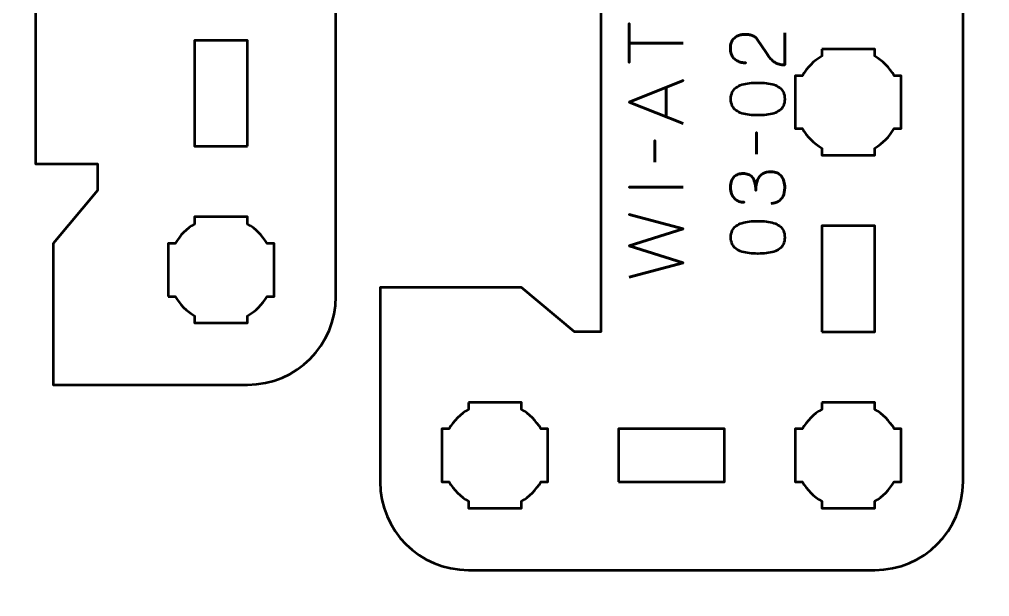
# Model space of a CAD drawing. Header units: centimetres. Extents: x -21 to 0, y -29.7 to 0.
# Drawn here: x -17.32 to -11.82, y -6.02 to -2.76 of the extents above; entities that cross this region are included whole.
import ezdxf

# ---------------------------------------------------------------- set-up
doc = ezdxf.new("R2010")
doc.units = ezdxf.units.CM
doc.header["$MEASUREMENT"] = 0
doc.layers.add('Layer 1', color=7, linetype='Continuous')

msp = doc.modelspace()

# ---------------------------------------------------------------- linework, layer by layer
at = {"layer": 'Layer 1', "color": 22, "lineweight": 53}
msp.add_open_spline([(-21, -29.19991), (-21, -29.19991), (-21, -0.49996), (-21, -0.49996), (-21, -0.49996), (-21, -0.22299), (-20.77691, 0), (-20.49991, 0), (-20.49991, 0), (-20.49991, 0), (-0.5001, 0), (-0.5001, 0), (-0.5001, 0), (-0.22296, 0), (0, -0.22299), (0, -0.49996), (0, -0.49996), (0, -0.49996), (0, -29.19991), (0, -29.19991), (0, -29.19991), (0, -29.47691), (-0.22296, -29.7), (-0.5001, -29.7), (-0.5001, -29.7), (-0.5001, -29.7), (-20.49991, -29.7), (-20.49991, -29.7), (-20.49991, -29.7), (-20.77691, -29.7), (-21, -29.47691), (-21, -29.19991)], degree=3, knots=[0, 0, 0, 0, 0.125, 0.125, 0.125, 0.125, 0.25, 0.25, 0.25, 0.25, 0.375, 0.375, 0.375, 0.375, 0.5, 0.5, 0.5, 0.5, 0.625, 0.625, 0.625, 0.625, 0.75, 0.75, 0.75, 0.75, 0.875, 0.875, 0.875, 0.875, 1, 1, 1, 1], dxfattribs=at)
at = {"layer": 'Layer 1', "color": 114, "lineweight": 53}
for points, knots in [([(-15.27479, -5.37487), (-15.27479, -5.37487), (-15.2748, -4.27493), (-15.2748, -4.27493), (-15.2748, -4.27493), (-15.2748, -4.27493), (-14.4748, -4.27494), (-14.4748, -4.27494), (-14.4748, -4.27494), (-14.4748, -4.27494), (-14.17479, -4.52494), (-14.17479, -4.52494), (-14.17479, -4.52494), (-14.17479, -4.52494), (-14.02479, -4.52494), (-14.02479, -4.52494), (-14.02479, -4.52494), (-14.02479, -4.52494), (-14.02479, -4.27493), (-14.02479, -4.27493), (-14.02479, -4.27493), (-14.02479, -4.27493), (-14.02479, -2.17494), (-14.02479, -2.17494), (-14.02479, -2.17494), (-14.02479, -2.17494), (-14.02479, -1.92494), (-14.02479, -1.92494), (-14.02479, -1.92494), (-14.02479, -1.92494), (-14.17479, -1.92494), (-14.17479, -1.92494), (-14.17479, -1.92494), (-14.17479, -1.92494), (-14.47479, -2.17494), (-14.47479, -2.17494), (-14.47479, -2.17494), (-14.47479, -2.17494), (-15.27479, -2.17494), (-15.27479, -2.17494), (-15.27479, -2.17494), (-15.27479, -2.17494), (-15.27479, -1.07501), (-15.27479, -1.07501), (-15.27479, -1.07501), (-15.27479, -0.79788), (-15.05169, -0.57492), (-14.77469, -0.57492), (-14.77469, -0.57492), (-14.77469, -0.57492), (-12.47477, -0.57492), (-12.47477, -0.57492), (-12.47477, -0.57492), (-12.19776, -0.57492), (-11.97481, -0.79788), (-11.97481, -1.07501), (-11.97481, -1.07501), (-11.97481, -1.07501), (-11.97481, -5.37487), (-11.97481, -5.37487), (-11.97481, -5.37487), (-11.97481, -5.65187), (-12.19776, -5.87496), (-12.47477, -5.87496), (-12.47477, -5.87496), (-12.47477, -5.87496), (-14.77469, -5.87496), (-14.77469, -5.87496), (-14.77469, -5.87496), (-15.05169, -5.87496), (-15.27479, -5.65187), (-15.27479, -5.37487)], [0, 0, 0, 0, 0.0555556, 0.0555556, 0.0555556, 0.0555556, 0.1111111, 0.1111111, 0.1111111, 0.1111111, 0.1666667, 0.1666667, 0.1666667, 0.1666667, 0.2222222, 0.2222222, 0.2222222, 0.2222222, 0.2777778, 0.2777778, 0.2777778, 0.2777778, 0.3333333, 0.3333333, 0.3333333, 0.3333333, 0.3888889, 0.3888889, 0.3888889, 0.3888889, 0.4444444, 0.4444444, 0.4444444, 0.4444444, 0.5, 0.5, 0.5, 0.5, 0.5555556, 0.5555556, 0.5555556, 0.5555556, 0.6111111, 0.6111111, 0.6111111, 0.6111111, 0.6666667, 0.6666667, 0.6666667, 0.6666667, 0.7222222, 0.7222222, 0.7222222, 0.7222222, 0.7777778, 0.7777778, 0.7777778, 0.7777778, 0.8333333, 0.8333333, 0.8333333, 0.8333333, 0.8888889, 0.8888889, 0.8888889, 0.8888889, 0.9444444, 0.9444444, 0.9444444, 0.9444444, 1, 1, 1, 1]), ([(-17.22507, -1.52503), (-17.22507, -1.52503), (-16.02514, -1.52502), (-16.02514, -1.52502), (-16.02514, -1.52502), (-15.74814, -1.52502), (-15.52505, -1.74797), (-15.52505, -2.02498), (-15.52505, -2.02498), (-15.52505, -2.02498), (-15.52505, -4.3249), (-15.52505, -4.3249), (-15.52505, -4.3249), (-15.52505, -4.6019), (-15.74814, -4.825), (-16.02514, -4.825), (-16.02514, -4.825), (-16.02514, -4.825), (-17.12508, -4.82501), (-17.12508, -4.82501), (-17.12508, -4.82501), (-17.12508, -4.82501), (-17.12506, -4.02501), (-17.12506, -4.02501), (-17.12506, -4.02501), (-17.12506, -4.02501), (-16.87506, -3.725), (-16.87506, -3.725), (-16.87506, -3.725), (-16.87506, -3.725), (-16.87506, -3.575), (-16.87506, -3.575), (-16.87506, -3.575), (-16.87506, -3.575), (-17.12508, -3.575), (-17.12508, -3.575), (-17.12508, -3.575), (-17.12508, -3.575), (-17.22507, -3.575), (-17.22507, -3.575), (-17.22507, -3.575), (-17.22507, -3.575), (-17.22507, -1.52503), (-17.22507, -1.52503)], [0, 0, 0, 0, 0.0909091, 0.0909091, 0.0909091, 0.0909091, 0.1818182, 0.1818182, 0.1818182, 0.1818182, 0.2727273, 0.2727273, 0.2727273, 0.2727273, 0.3636364, 0.3636364, 0.3636364, 0.3636364, 0.4545455, 0.4545455, 0.4545455, 0.4545455, 0.5454545, 0.5454545, 0.5454545, 0.5454545, 0.6363636, 0.6363636, 0.6363636, 0.6363636, 0.7272727, 0.7272727, 0.7272727, 0.7272727, 0.8181818, 0.8181818, 0.8181818, 0.8181818, 0.9090909, 0.9090909, 0.9090909, 0.9090909, 1, 1, 1, 1])]:
    msp.add_open_spline(points, degree=3, knots=knots, dxfattribs=at)
at = {"layer": 'Layer 1', "color": 30, "lineweight": 53}
for points, knots in [([(-13.55974, -2.89007), (-13.55974, -2.89007), (-13.86496, -2.89007), (-13.86496, -2.89007), (-13.86496, -2.89007), (-13.86496, -2.89007), (-13.86496, -2.99971), (-13.86496, -2.99971), (-13.86496, -2.99971), (-13.86496, -2.99971), (-13.86496, -2.77958), (-13.86496, -2.77958), (-13.86496, -2.77958), (-13.86496, -2.77958), (-13.86496, -2.89007), (-13.86496, -2.89007), (-13.86496, -2.89007), (-13.86496, -2.89007), (-13.55974, -2.89007), (-13.55974, -2.89007)], [0, 0, 0, 0, 0.2, 0.2, 0.2, 0.2, 0.4, 0.4, 0.4, 0.4, 0.6, 0.6, 0.6, 0.6, 0.8, 0.8, 0.8, 0.8, 1, 1, 1, 1]), ([(-12.98443, -2.83292), (-12.98443, -2.83292), (-12.98443, -3.01453), (-12.98443, -3.01453), (-12.98443, -3.01453), (-12.99671, -3.01418), (-13.00757, -3.01263), (-13.01689, -3.01001), (-13.01689, -3.01001), (-13.0262, -3.00733), (-13.03438, -3.00374), (-13.04144, -2.99929), (-13.04144, -2.99929), (-13.04849, -2.99477), (-13.05477, -2.98962), (-13.06028, -2.98377), (-13.06028, -2.98377), (-13.06585, -2.97791), (-13.07093, -2.97163), (-13.07573, -2.96486), (-13.07573, -2.96486), (-13.08046, -2.95809), (-13.08518, -2.9511), (-13.08984, -2.94383), (-13.08984, -2.94383), (-13.08984, -2.94383), (-13.1381, -2.87144), (-13.1381, -2.87144), (-13.1381, -2.87144), (-13.14332, -2.86404), (-13.14896, -2.85825), (-13.15517, -2.85416), (-13.15517, -2.85416), (-13.16131, -2.85), (-13.1678, -2.8471), (-13.17458, -2.84534), (-13.17458, -2.84534), (-13.18142, -2.84365), (-13.18833, -2.84259), (-13.19546, -2.84224), (-13.19546, -2.84224), (-13.20259, -2.84188), (-13.20971, -2.84174), (-13.21684, -2.84181), (-13.21684, -2.84181), (-13.22269, -2.84181), (-13.22897, -2.84259), (-13.23575, -2.84414), (-13.23575, -2.84414), (-13.24245, -2.84576), (-13.24915, -2.8483), (-13.25578, -2.8519), (-13.25578, -2.8519), (-13.26242, -2.8555), (-13.26848, -2.8603), (-13.27399, -2.86629), (-13.27399, -2.86629), (-13.27942, -2.87229), (-13.28379, -2.8797), (-13.28711, -2.88852), (-13.28711, -2.88852), (-13.29043, -2.89734), (-13.29212, -2.90771), (-13.29219, -2.9197), (-13.29219, -2.9197), (-13.29212, -2.93177), (-13.29043, -2.94242), (-13.28718, -2.9516), (-13.28718, -2.9516), (-13.28394, -2.96077), (-13.27942, -2.9686), (-13.27371, -2.97509), (-13.27371, -2.97509), (-13.26799, -2.98158), (-13.26136, -2.9868), (-13.25395, -2.99089), (-13.25395, -2.99089), (-13.24654, -2.99499), (-13.23864, -2.99795), (-13.23031, -2.99985), (-13.23031, -2.99985), (-13.22199, -3.00176), (-13.21352, -3.00268), (-13.20498, -3.00268), (-13.20498, -3.00268), (-13.21352, -3.00268), (-13.22199, -3.00176), (-13.23031, -2.99985), (-13.23031, -2.99985), (-13.23864, -2.99795), (-13.24654, -2.99499), (-13.25395, -2.99089), (-13.25395, -2.99089), (-13.26136, -2.9868), (-13.26799, -2.98158), (-13.27371, -2.97509), (-13.27371, -2.97509), (-13.27942, -2.9686), (-13.28394, -2.96077), (-13.28718, -2.9516), (-13.28718, -2.9516), (-13.29043, -2.94242), (-13.29212, -2.93177), (-13.29219, -2.9197), (-13.29219, -2.9197), (-13.29212, -2.90771), (-13.29043, -2.89734), (-13.28711, -2.88852), (-13.28711, -2.88852), (-13.28379, -2.8797), (-13.27942, -2.87229), (-13.27399, -2.86629), (-13.27399, -2.86629), (-13.26848, -2.8603), (-13.26242, -2.8555), (-13.25578, -2.8519), (-13.25578, -2.8519), (-13.24915, -2.8483), (-13.24245, -2.84576), (-13.23575, -2.84414), (-13.23575, -2.84414), (-13.22897, -2.84259), (-13.22269, -2.84181), (-13.21684, -2.84181), (-13.21684, -2.84181), (-13.20971, -2.84174), (-13.20259, -2.84188), (-13.19546, -2.84224), (-13.19546, -2.84224), (-13.18833, -2.84259), (-13.18142, -2.84365), (-13.17458, -2.84534), (-13.17458, -2.84534), (-13.1678, -2.8471), (-13.16131, -2.85), (-13.15517, -2.85416), (-13.15517, -2.85416), (-13.14896, -2.85825), (-13.14332, -2.86404), (-13.1381, -2.87144), (-13.1381, -2.87144), (-13.1381, -2.87144), (-13.08984, -2.94383), (-13.08984, -2.94383), (-13.08984, -2.94383), (-13.08518, -2.9511), (-13.08046, -2.95809), (-13.07573, -2.96486), (-13.07573, -2.96486), (-13.07093, -2.97163), (-13.06585, -2.97791), (-13.06028, -2.98377), (-13.06028, -2.98377), (-13.05477, -2.98962), (-13.04849, -2.99477), (-13.04144, -2.99929), (-13.04144, -2.99929), (-13.03438, -3.00374), (-13.0262, -3.00733), (-13.01689, -3.01001), (-13.01689, -3.01001), (-13.00757, -3.01263), (-12.99671, -3.01418), (-12.98443, -3.01453), (-12.98443, -3.01453), (-12.98443, -3.01453), (-12.98443, -2.83292), (-12.98443, -2.83292)], [0, 0, 0, 0, 0.0238095, 0.0238095, 0.0238095, 0.0238095, 0.047619, 0.047619, 0.047619, 0.047619, 0.0714286, 0.0714286, 0.0714286, 0.0714286, 0.0952381, 0.0952381, 0.0952381, 0.0952381, 0.1190476, 0.1190476, 0.1190476, 0.1190476, 0.1428571, 0.1428571, 0.1428571, 0.1428571, 0.1666667, 0.1666667, 0.1666667, 0.1666667, 0.1904762, 0.1904762, 0.1904762, 0.1904762, 0.2142857, 0.2142857, 0.2142857, 0.2142857, 0.2380952, 0.2380952, 0.2380952, 0.2380952, 0.2619048, 0.2619048, 0.2619048, 0.2619048, 0.2857143, 0.2857143, 0.2857143, 0.2857143, 0.3095238, 0.3095238, 0.3095238, 0.3095238, 0.3333333, 0.3333333, 0.3333333, 0.3333333, 0.3571429, 0.3571429, 0.3571429, 0.3571429, 0.3809524, 0.3809524, 0.3809524, 0.3809524, 0.4047619, 0.4047619, 0.4047619, 0.4047619, 0.4285714, 0.4285714, 0.4285714, 0.4285714, 0.452381, 0.452381, 0.452381, 0.452381, 0.4761905, 0.4761905, 0.4761905, 0.4761905, 0.5, 0.5, 0.5, 0.5, 0.5238095, 0.5238095, 0.5238095, 0.5238095, 0.547619, 0.547619, 0.547619, 0.547619, 0.5714286, 0.5714286, 0.5714286, 0.5714286, 0.5952381, 0.5952381, 0.5952381, 0.5952381, 0.6190476, 0.6190476, 0.6190476, 0.6190476, 0.6428571, 0.6428571, 0.6428571, 0.6428571, 0.6666667, 0.6666667, 0.6666667, 0.6666667, 0.6904762, 0.6904762, 0.6904762, 0.6904762, 0.7142857, 0.7142857, 0.7142857, 0.7142857, 0.7380952, 0.7380952, 0.7380952, 0.7380952, 0.7619048, 0.7619048, 0.7619048, 0.7619048, 0.7857143, 0.7857143, 0.7857143, 0.7857143, 0.8095238, 0.8095238, 0.8095238, 0.8095238, 0.8333333, 0.8333333, 0.8333333, 0.8333333, 0.8571429, 0.8571429, 0.8571429, 0.8571429, 0.8809524, 0.8809524, 0.8809524, 0.8809524, 0.9047619, 0.9047619, 0.9047619, 0.9047619, 0.9285714, 0.9285714, 0.9285714, 0.9285714, 0.952381, 0.952381, 0.952381, 0.952381, 0.9761905, 0.9761905, 0.9761905, 0.9761905, 1, 1, 1, 1]), ([(-13.55974, -3.34557), (-13.55974, -3.34557), (-13.86496, -3.2245), (-13.86496, -3.2245), (-13.86496, -3.2245), (-13.86496, -3.2245), (-13.55974, -3.103), (-13.55974, -3.103), (-13.55974, -3.103), (-13.55974, -3.103), (-13.86496, -3.2245), (-13.86496, -3.2245), (-13.86496, -3.2245), (-13.86496, -3.2245), (-13.55974, -3.34557), (-13.55974, -3.34557)], [0, 0, 0, 0, 0.25, 0.25, 0.25, 0.25, 0.5, 0.5, 0.5, 0.5, 0.75, 0.75, 0.75, 0.75, 1, 1, 1, 1]), ([(-12.98443, -3.20714), (-12.9845, -3.19233), (-12.98711, -3.17956), (-12.99219, -3.1689), (-12.99219, -3.1689), (-12.99727, -3.15832), (-13.00454, -3.1495), (-13.01378, -3.14245), (-13.01378, -3.14245), (-13.02309, -3.13546), (-13.0341, -3.12996), (-13.0468, -3.12587), (-13.0468, -3.12587), (-13.0595, -3.12184), (-13.0734, -3.11895), (-13.08864, -3.11733), (-13.08864, -3.11733), (-13.10388, -3.11563), (-13.1199, -3.11479), (-13.13683, -3.11486), (-13.13683, -3.11486), (-13.15369, -3.11479), (-13.16971, -3.11563), (-13.18488, -3.11733), (-13.18488, -3.11733), (-13.20005, -3.11895), (-13.21402, -3.12184), (-13.22672, -3.12587), (-13.22672, -3.12587), (-13.23935, -3.12996), (-13.25035, -3.13546), (-13.25974, -3.14245), (-13.25974, -3.14245), (-13.26905, -3.1495), (-13.27632, -3.15832), (-13.2814, -3.1689), (-13.2814, -3.1689), (-13.28655, -3.17956), (-13.28916, -3.19233), (-13.28923, -3.20714), (-13.28923, -3.20714), (-13.28916, -3.22196), (-13.28655, -3.23473), (-13.2814, -3.24539), (-13.2814, -3.24539), (-13.27632, -3.25597), (-13.26905, -3.26479), (-13.25974, -3.27184), (-13.25974, -3.27184), (-13.25035, -3.27883), (-13.23935, -3.28433), (-13.22672, -3.28842), (-13.22672, -3.28842), (-13.21402, -3.29245), (-13.20005, -3.29534), (-13.18488, -3.29696), (-13.18488, -3.29696), (-13.16971, -3.29865), (-13.15369, -3.2995), (-13.13683, -3.29943), (-13.13683, -3.29943), (-13.1199, -3.2995), (-13.10388, -3.29865), (-13.08864, -3.29696), (-13.08864, -3.29696), (-13.0734, -3.29534), (-13.0595, -3.29245), (-13.0468, -3.28842), (-13.0468, -3.28842), (-13.0341, -3.28433), (-13.02309, -3.27883), (-13.01378, -3.27184), (-13.01378, -3.27184), (-13.00454, -3.26479), (-12.99727, -3.25597), (-12.99219, -3.24539), (-12.99219, -3.24539), (-12.98711, -3.23473), (-12.9845, -3.22196), (-12.98443, -3.20714)], [0, 0, 0, 0, 0.05, 0.05, 0.05, 0.05, 0.1, 0.1, 0.1, 0.1, 0.15, 0.15, 0.15, 0.15, 0.2, 0.2, 0.2, 0.2, 0.25, 0.25, 0.25, 0.25, 0.3, 0.3, 0.3, 0.3, 0.35, 0.35, 0.35, 0.35, 0.4, 0.4, 0.4, 0.4, 0.45, 0.45, 0.45, 0.45, 0.5, 0.5, 0.5, 0.5, 0.55, 0.55, 0.55, 0.55, 0.6, 0.6, 0.6, 0.6, 0.65, 0.65, 0.65, 0.65, 0.7, 0.7, 0.7, 0.7, 0.75, 0.75, 0.75, 0.75, 0.8, 0.8, 0.8, 0.8, 0.85, 0.85, 0.85, 0.85, 0.9, 0.9, 0.9, 0.9, 0.95, 0.95, 0.95, 0.95, 1, 1, 1, 1]), ([(-12.98443, -3.20714), (-12.9845, -3.19233), (-12.98711, -3.17956), (-12.99219, -3.1689), (-12.99219, -3.1689), (-12.99727, -3.15832), (-13.00454, -3.1495), (-13.01378, -3.14245), (-13.01378, -3.14245), (-13.02309, -3.13546), (-13.0341, -3.12996), (-13.0468, -3.12587), (-13.0468, -3.12587), (-13.0595, -3.12184), (-13.0734, -3.11895), (-13.08864, -3.11733), (-13.08864, -3.11733), (-13.10388, -3.11563), (-13.1199, -3.11479), (-13.13683, -3.11486), (-13.13683, -3.11486), (-13.15369, -3.11479), (-13.16971, -3.11563), (-13.18488, -3.11733), (-13.18488, -3.11733), (-13.20005, -3.11895), (-13.21402, -3.12184), (-13.22672, -3.12587), (-13.22672, -3.12587), (-13.23935, -3.12996), (-13.25035, -3.13546), (-13.25974, -3.14245), (-13.25974, -3.14245), (-13.26905, -3.1495), (-13.27632, -3.15832), (-13.2814, -3.1689), (-13.2814, -3.1689), (-13.28655, -3.17956), (-13.28916, -3.19233), (-13.28923, -3.20714), (-13.28923, -3.20714), (-13.28916, -3.22196), (-13.28655, -3.23473), (-13.2814, -3.24539), (-13.2814, -3.24539), (-13.27632, -3.25597), (-13.26905, -3.26479), (-13.25974, -3.27184), (-13.25974, -3.27184), (-13.25035, -3.27883), (-13.23935, -3.28433), (-13.22672, -3.28842), (-13.22672, -3.28842), (-13.21402, -3.29245), (-13.20005, -3.29534), (-13.18488, -3.29696), (-13.18488, -3.29696), (-13.16971, -3.29865), (-13.15369, -3.2995), (-13.13683, -3.29943), (-13.13683, -3.29943), (-13.1199, -3.2995), (-13.10388, -3.29865), (-13.08864, -3.29696), (-13.08864, -3.29696), (-13.0734, -3.29534), (-13.0595, -3.29245), (-13.0468, -3.28842), (-13.0468, -3.28842), (-13.0341, -3.28433), (-13.02309, -3.27883), (-13.01378, -3.27184), (-13.01378, -3.27184), (-13.00454, -3.26479), (-12.99727, -3.25597), (-12.99219, -3.24539), (-12.99219, -3.24539), (-12.98711, -3.23473), (-12.9845, -3.22196), (-12.98443, -3.20714)], [0, 0, 0, 0, 0.05, 0.05, 0.05, 0.05, 0.1, 0.1, 0.1, 0.1, 0.15, 0.15, 0.15, 0.15, 0.2, 0.2, 0.2, 0.2, 0.25, 0.25, 0.25, 0.25, 0.3, 0.3, 0.3, 0.3, 0.35, 0.35, 0.35, 0.35, 0.4, 0.4, 0.4, 0.4, 0.45, 0.45, 0.45, 0.45, 0.5, 0.5, 0.5, 0.5, 0.55, 0.55, 0.55, 0.55, 0.6, 0.6, 0.6, 0.6, 0.65, 0.65, 0.65, 0.65, 0.7, 0.7, 0.7, 0.7, 0.75, 0.75, 0.75, 0.75, 0.8, 0.8, 0.8, 0.8, 0.85, 0.85, 0.85, 0.85, 0.9, 0.9, 0.9, 0.9, 0.95, 0.95, 0.95, 0.95, 1, 1, 1, 1]), ([(-13.65584, -3.30747), (-13.65584, -3.30747), (-13.65584, -3.14153), (-13.65584, -3.14153), (-13.65584, -3.14153), (-13.65584, -3.14153), (-13.65584, -3.30747), (-13.65584, -3.30747)], [0, 0, 0, 0, 0.5, 0.5, 0.5, 0.5, 1, 1, 1, 1]), ([(-13.14403, -3.51956), (-13.14403, -3.51956), (-13.14403, -3.39637), (-13.14403, -3.39637), (-13.14403, -3.39637), (-13.14403, -3.39637), (-13.14403, -3.51956), (-13.14403, -3.51956)], [0, 0, 0, 0, 0.5, 0.5, 0.5, 0.5, 1, 1, 1, 1]), ([(-13.71934, -3.5657), (-13.71934, -3.5657), (-13.71934, -3.44251), (-13.71934, -3.44251), (-13.71934, -3.44251), (-13.71934, -3.44251), (-13.71934, -3.5657), (-13.71934, -3.5657)], [0, 0, 0, 0, 0.5, 0.5, 0.5, 0.5, 1, 1, 1, 1]), ([(-13.06105, -3.79811), (-13.04581, -3.79804), (-13.03255, -3.79451), (-13.02105, -3.78753), (-13.02105, -3.78753), (-13.00962, -3.78054), (-13.00066, -3.77059), (-12.99424, -3.75761), (-12.99424, -3.75761), (-12.98782, -3.74463), (-12.98457, -3.72904), (-12.98443, -3.7109), (-12.98443, -3.7109), (-12.98443, -3.69729), (-12.98584, -3.68494), (-12.9888, -3.67372), (-12.9888, -3.67372), (-12.99177, -3.66257), (-12.99635, -3.65298), (-13.00263, -3.64486), (-13.00263, -3.64486), (-13.00891, -3.63675), (-13.01703, -3.63054), (-13.0269, -3.6261), (-13.0269, -3.6261), (-13.03685, -3.62172), (-13.04878, -3.61954), (-13.06275, -3.61947), (-13.06275, -3.61947), (-13.08137, -3.61939), (-13.09711, -3.6232), (-13.10988, -3.63075), (-13.10988, -3.63075), (-13.12265, -3.6383), (-13.13224, -3.65002), (-13.1388, -3.66575), (-13.1388, -3.66575), (-13.14537, -3.68148), (-13.14868, -3.70166), (-13.14868, -3.72614), (-13.14868, -3.72614), (-13.14861, -3.70787), (-13.1503, -3.69256), (-13.15376, -3.68007), (-13.15376, -3.68007), (-13.15722, -3.66765), (-13.16209, -3.65771), (-13.16844, -3.65023), (-13.16844, -3.65023), (-13.17472, -3.64275), (-13.1822, -3.63732), (-13.1908, -3.63407), (-13.1908, -3.63407), (-13.19934, -3.63075), (-13.20872, -3.62913), (-13.21895, -3.6292), (-13.21895, -3.6292), (-13.22919, -3.62913), (-13.23864, -3.63054), (-13.24739, -3.63336), (-13.24739, -3.63336), (-13.25614, -3.63612), (-13.26383, -3.64063), (-13.27039, -3.64677), (-13.27039, -3.64677), (-13.27695, -3.65291), (-13.2821, -3.66102), (-13.28577, -3.67097), (-13.28577, -3.67097), (-13.28944, -3.68099), (-13.29127, -3.6932), (-13.29134, -3.70752), (-13.29134, -3.70752), (-13.29127, -3.72177), (-13.28916, -3.73426), (-13.28506, -3.74484), (-13.28506, -3.74484), (-13.28097, -3.7555), (-13.2754, -3.76424), (-13.26827, -3.7713), (-13.26827, -3.7713), (-13.26115, -3.77828), (-13.25303, -3.78351), (-13.24386, -3.78696), (-13.24386, -3.78696), (-13.23469, -3.79049), (-13.22495, -3.79218), (-13.21472, -3.79218), (-13.21472, -3.79218), (-13.22495, -3.79218), (-13.23469, -3.79049), (-13.24386, -3.78696), (-13.24386, -3.78696), (-13.25303, -3.78351), (-13.26115, -3.77828), (-13.26827, -3.7713), (-13.26827, -3.7713), (-13.2754, -3.76424), (-13.28097, -3.7555), (-13.28506, -3.74484), (-13.28506, -3.74484), (-13.28916, -3.73426), (-13.29127, -3.72177), (-13.29134, -3.70752), (-13.29134, -3.70752), (-13.29127, -3.6932), (-13.28944, -3.68099), (-13.28577, -3.67097), (-13.28577, -3.67097), (-13.2821, -3.66102), (-13.27695, -3.65291), (-13.27039, -3.64677), (-13.27039, -3.64677), (-13.26383, -3.64063), (-13.25614, -3.63612), (-13.24739, -3.63336), (-13.24739, -3.63336), (-13.23864, -3.63054), (-13.22919, -3.62913), (-13.21895, -3.6292), (-13.21895, -3.6292), (-13.20872, -3.62913), (-13.19934, -3.63075), (-13.1908, -3.63407), (-13.1908, -3.63407), (-13.1822, -3.63732), (-13.17472, -3.64275), (-13.16844, -3.65023), (-13.16844, -3.65023), (-13.16209, -3.65771), (-13.15722, -3.66765), (-13.15376, -3.68007), (-13.15376, -3.68007), (-13.1503, -3.69256), (-13.14861, -3.70787), (-13.14868, -3.72614), (-13.14868, -3.72614), (-13.14868, -3.70166), (-13.14537, -3.68148), (-13.1388, -3.66575), (-13.1388, -3.66575), (-13.13224, -3.65002), (-13.12265, -3.6383), (-13.10988, -3.63075), (-13.10988, -3.63075), (-13.09711, -3.6232), (-13.08137, -3.61939), (-13.06275, -3.61947), (-13.06275, -3.61947), (-13.04878, -3.61954), (-13.03685, -3.62172), (-13.0269, -3.6261), (-13.0269, -3.6261), (-13.01703, -3.63054), (-13.00891, -3.63675), (-13.00263, -3.64486), (-13.00263, -3.64486), (-12.99635, -3.65298), (-12.99177, -3.66257), (-12.9888, -3.67372), (-12.9888, -3.67372), (-12.98584, -3.68494), (-12.98443, -3.69729), (-12.98443, -3.7109), (-12.98443, -3.7109), (-12.98457, -3.72904), (-12.98782, -3.74463), (-12.99424, -3.75761), (-12.99424, -3.75761), (-13.00066, -3.77059), (-13.00962, -3.78054), (-13.02105, -3.78753), (-13.02105, -3.78753), (-13.03255, -3.79451), (-13.04581, -3.79804), (-13.06105, -3.79811)], [0, 0, 0, 0, 0.0227273, 0.0227273, 0.0227273, 0.0227273, 0.0454545, 0.0454545, 0.0454545, 0.0454545, 0.0681818, 0.0681818, 0.0681818, 0.0681818, 0.0909091, 0.0909091, 0.0909091, 0.0909091, 0.1136364, 0.1136364, 0.1136364, 0.1136364, 0.1363636, 0.1363636, 0.1363636, 0.1363636, 0.1590909, 0.1590909, 0.1590909, 0.1590909, 0.1818182, 0.1818182, 0.1818182, 0.1818182, 0.2045455, 0.2045455, 0.2045455, 0.2045455, 0.2272727, 0.2272727, 0.2272727, 0.2272727, 0.25, 0.25, 0.25, 0.25, 0.2727273, 0.2727273, 0.2727273, 0.2727273, 0.2954545, 0.2954545, 0.2954545, 0.2954545, 0.3181818, 0.3181818, 0.3181818, 0.3181818, 0.3409091, 0.3409091, 0.3409091, 0.3409091, 0.3636364, 0.3636364, 0.3636364, 0.3636364, 0.3863636, 0.3863636, 0.3863636, 0.3863636, 0.4090909, 0.4090909, 0.4090909, 0.4090909, 0.4318182, 0.4318182, 0.4318182, 0.4318182, 0.4545455, 0.4545455, 0.4545455, 0.4545455, 0.4772727, 0.4772727, 0.4772727, 0.4772727, 0.5, 0.5, 0.5, 0.5, 0.5227273, 0.5227273, 0.5227273, 0.5227273, 0.5454545, 0.5454545, 0.5454545, 0.5454545, 0.5681818, 0.5681818, 0.5681818, 0.5681818, 0.5909091, 0.5909091, 0.5909091, 0.5909091, 0.6136364, 0.6136364, 0.6136364, 0.6136364, 0.6363636, 0.6363636, 0.6363636, 0.6363636, 0.6590909, 0.6590909, 0.6590909, 0.6590909, 0.6818182, 0.6818182, 0.6818182, 0.6818182, 0.7045455, 0.7045455, 0.7045455, 0.7045455, 0.7272727, 0.7272727, 0.7272727, 0.7272727, 0.75, 0.75, 0.75, 0.75, 0.7727273, 0.7727273, 0.7727273, 0.7727273, 0.7954545, 0.7954545, 0.7954545, 0.7954545, 0.8181818, 0.8181818, 0.8181818, 0.8181818, 0.8409091, 0.8409091, 0.8409091, 0.8409091, 0.8636364, 0.8636364, 0.8636364, 0.8636364, 0.8863636, 0.8863636, 0.8863636, 0.8863636, 0.9090909, 0.9090909, 0.9090909, 0.9090909, 0.9318182, 0.9318182, 0.9318182, 0.9318182, 0.9545455, 0.9545455, 0.9545455, 0.9545455, 0.9772727, 0.9772727, 0.9772727, 0.9772727, 1, 1, 1, 1]), ([(-13.55974, -3.70667), (-13.55974, -3.70667), (-13.86496, -3.70667), (-13.86496, -3.70667), (-13.86496, -3.70667), (-13.86496, -3.70667), (-13.55974, -3.70667), (-13.55974, -3.70667)], [0, 0, 0, 0, 0.5, 0.5, 0.5, 0.5, 1, 1, 1, 1]), ([(-13.86496, -4.21594), (-13.86496, -4.21594), (-13.55974, -4.13551), (-13.55974, -4.13551), (-13.55974, -4.13551), (-13.55974, -4.13551), (-13.86496, -4.03857), (-13.86496, -4.03857), (-13.86496, -4.03857), (-13.86496, -4.03857), (-13.55974, -3.94162), (-13.55974, -3.94162), (-13.55974, -3.94162), (-13.55974, -3.94162), (-13.86496, -3.86119), (-13.86496, -3.86119), (-13.86496, -3.86119), (-13.86496, -3.86119), (-13.55974, -3.94162), (-13.55974, -3.94162), (-13.55974, -3.94162), (-13.55974, -3.94162), (-13.86496, -4.03857), (-13.86496, -4.03857), (-13.86496, -4.03857), (-13.86496, -4.03857), (-13.55974, -4.13551), (-13.55974, -4.13551), (-13.55974, -4.13551), (-13.55974, -4.13551), (-13.86496, -4.21594), (-13.86496, -4.21594)], [0, 0, 0, 0, 0.125, 0.125, 0.125, 0.125, 0.25, 0.25, 0.25, 0.25, 0.375, 0.375, 0.375, 0.375, 0.5, 0.5, 0.5, 0.5, 0.625, 0.625, 0.625, 0.625, 0.75, 0.75, 0.75, 0.75, 0.875, 0.875, 0.875, 0.875, 1, 1, 1, 1]), ([(-12.98443, -3.99072), (-12.9845, -3.97591), (-12.98711, -3.96314), (-12.99219, -3.95248), (-12.99219, -3.95248), (-12.99727, -3.9419), (-13.00454, -3.93308), (-13.01378, -3.92603), (-13.01378, -3.92603), (-13.02309, -3.91904), (-13.0341, -3.91354), (-13.0468, -3.90945), (-13.0468, -3.90945), (-13.0595, -3.90542), (-13.0734, -3.90253), (-13.08864, -3.90091), (-13.08864, -3.90091), (-13.10388, -3.89921), (-13.1199, -3.89837), (-13.13683, -3.89844), (-13.13683, -3.89844), (-13.15369, -3.89837), (-13.16971, -3.89921), (-13.18488, -3.90091), (-13.18488, -3.90091), (-13.20005, -3.90253), (-13.21402, -3.90542), (-13.22672, -3.90945), (-13.22672, -3.90945), (-13.23935, -3.91354), (-13.25035, -3.91904), (-13.25974, -3.92603), (-13.25974, -3.92603), (-13.26905, -3.93308), (-13.27632, -3.9419), (-13.2814, -3.95248), (-13.2814, -3.95248), (-13.28655, -3.96314), (-13.28916, -3.97591), (-13.28923, -3.99072), (-13.28923, -3.99072), (-13.28916, -4.00554), (-13.28655, -4.01831), (-13.2814, -4.02897), (-13.2814, -4.02897), (-13.27632, -4.03955), (-13.26905, -4.04837), (-13.25974, -4.05542), (-13.25974, -4.05542), (-13.25035, -4.06241), (-13.23935, -4.06791), (-13.22672, -4.072), (-13.22672, -4.072), (-13.21402, -4.07603), (-13.20005, -4.07892), (-13.18488, -4.08054), (-13.18488, -4.08054), (-13.16971, -4.08223), (-13.15369, -4.08308), (-13.13683, -4.08301), (-13.13683, -4.08301), (-13.1199, -4.08308), (-13.10388, -4.08223), (-13.08864, -4.08054), (-13.08864, -4.08054), (-13.0734, -4.07892), (-13.0595, -4.07603), (-13.0468, -4.072), (-13.0468, -4.072), (-13.0341, -4.06791), (-13.02309, -4.06241), (-13.01378, -4.05542), (-13.01378, -4.05542), (-13.00454, -4.04837), (-12.99727, -4.03955), (-12.99219, -4.02897), (-12.99219, -4.02897), (-12.98711, -4.01831), (-12.9845, -4.00554), (-12.98443, -3.99072)], [0, 0, 0, 0, 0.05, 0.05, 0.05, 0.05, 0.1, 0.1, 0.1, 0.1, 0.15, 0.15, 0.15, 0.15, 0.2, 0.2, 0.2, 0.2, 0.25, 0.25, 0.25, 0.25, 0.3, 0.3, 0.3, 0.3, 0.35, 0.35, 0.35, 0.35, 0.4, 0.4, 0.4, 0.4, 0.45, 0.45, 0.45, 0.45, 0.5, 0.5, 0.5, 0.5, 0.55, 0.55, 0.55, 0.55, 0.6, 0.6, 0.6, 0.6, 0.65, 0.65, 0.65, 0.65, 0.7, 0.7, 0.7, 0.7, 0.75, 0.75, 0.75, 0.75, 0.8, 0.8, 0.8, 0.8, 0.85, 0.85, 0.85, 0.85, 0.9, 0.9, 0.9, 0.9, 0.95, 0.95, 0.95, 0.95, 1, 1, 1, 1]), ([(-12.98443, -3.99072), (-12.9845, -3.97591), (-12.98711, -3.96314), (-12.99219, -3.95248), (-12.99219, -3.95248), (-12.99727, -3.9419), (-13.00454, -3.93308), (-13.01378, -3.92603), (-13.01378, -3.92603), (-13.02309, -3.91904), (-13.0341, -3.91354), (-13.0468, -3.90945), (-13.0468, -3.90945), (-13.0595, -3.90542), (-13.0734, -3.90253), (-13.08864, -3.90091), (-13.08864, -3.90091), (-13.10388, -3.89921), (-13.1199, -3.89837), (-13.13683, -3.89844), (-13.13683, -3.89844), (-13.15369, -3.89837), (-13.16971, -3.89921), (-13.18488, -3.90091), (-13.18488, -3.90091), (-13.20005, -3.90253), (-13.21402, -3.90542), (-13.22672, -3.90945), (-13.22672, -3.90945), (-13.23935, -3.91354), (-13.25035, -3.91904), (-13.25974, -3.92603), (-13.25974, -3.92603), (-13.26905, -3.93308), (-13.27632, -3.9419), (-13.2814, -3.95248), (-13.2814, -3.95248), (-13.28655, -3.96314), (-13.28916, -3.97591), (-13.28923, -3.99072), (-13.28923, -3.99072), (-13.28916, -4.00554), (-13.28655, -4.01831), (-13.2814, -4.02897), (-13.2814, -4.02897), (-13.27632, -4.03955), (-13.26905, -4.04837), (-13.25974, -4.05542), (-13.25974, -4.05542), (-13.25035, -4.06241), (-13.23935, -4.06791), (-13.22672, -4.072), (-13.22672, -4.072), (-13.21402, -4.07603), (-13.20005, -4.07892), (-13.18488, -4.08054), (-13.18488, -4.08054), (-13.16971, -4.08223), (-13.15369, -4.08308), (-13.13683, -4.08301), (-13.13683, -4.08301), (-13.1199, -4.08308), (-13.10388, -4.08223), (-13.08864, -4.08054), (-13.08864, -4.08054), (-13.0734, -4.07892), (-13.0595, -4.07603), (-13.0468, -4.072), (-13.0468, -4.072), (-13.0341, -4.06791), (-13.02309, -4.06241), (-13.01378, -4.05542), (-13.01378, -4.05542), (-13.00454, -4.04837), (-12.99727, -4.03955), (-12.99219, -4.02897), (-12.99219, -4.02897), (-12.98711, -4.01831), (-12.9845, -4.00554), (-12.98443, -3.99072)], [0, 0, 0, 0, 0.05, 0.05, 0.05, 0.05, 0.1, 0.1, 0.1, 0.1, 0.15, 0.15, 0.15, 0.15, 0.2, 0.2, 0.2, 0.2, 0.25, 0.25, 0.25, 0.25, 0.3, 0.3, 0.3, 0.3, 0.35, 0.35, 0.35, 0.35, 0.4, 0.4, 0.4, 0.4, 0.45, 0.45, 0.45, 0.45, 0.5, 0.5, 0.5, 0.5, 0.55, 0.55, 0.55, 0.55, 0.6, 0.6, 0.6, 0.6, 0.65, 0.65, 0.65, 0.65, 0.7, 0.7, 0.7, 0.7, 0.75, 0.75, 0.75, 0.75, 0.8, 0.8, 0.8, 0.8, 0.85, 0.85, 0.85, 0.85, 0.9, 0.9, 0.9, 0.9, 0.95, 0.95, 0.95, 0.95, 1, 1, 1, 1])]:
    msp.add_open_spline(points, degree=3, knots=knots, dxfattribs=at)
at = {"layer": 'Layer 1', "lineweight": 53}
for points, knots in [([(-16.02514, -3.47495), (-16.02514, -3.47495), (-16.32515, -3.47495), (-16.32515, -3.47495), (-16.32515, -3.47495), (-16.32515, -3.47495), (-16.32515, -2.87496), (-16.32515, -2.87496), (-16.32515, -2.87496), (-16.32515, -2.87496), (-16.02514, -2.87496), (-16.02514, -2.87496), (-16.02514, -2.87496), (-16.02514, -2.87496), (-16.02514, -3.47495), (-16.02514, -3.47495)], [0, 0, 0, 0, 0.25, 0.25, 0.25, 0.25, 0.5, 0.5, 0.5, 0.5, 0.75, 0.75, 0.75, 0.75, 1, 1, 1, 1]), ([(-12.77489, -2.92502), (-12.77489, -2.92502), (-12.63032, -2.92502), (-12.63032, -2.92502), (-12.63032, -2.92502), (-12.63032, -2.92502), (-12.6249, -2.92495), (-12.6249, -2.92495), (-12.6249, -2.92495), (-12.6249, -2.92495), (-12.61947, -2.92502), (-12.61947, -2.92502), (-12.61947, -2.92502), (-12.61947, -2.92502), (-12.47489, -2.92502), (-12.47489, -2.92502), (-12.47489, -2.92502), (-12.47489, -2.92502), (-12.47489, -2.96508), (-12.47489, -2.96508), (-12.47489, -2.96508), (-12.42932, -2.99143), (-12.39134, -3.02944), (-12.365, -3.07501), (-12.365, -3.07501), (-12.365, -3.07501), (-12.32489, -3.07501), (-12.32489, -3.07501), (-12.32489, -3.07501), (-12.32489, -3.07501), (-12.32489, -3.37501), (-12.32489, -3.37501), (-12.32489, -3.37501), (-12.32489, -3.37501), (-12.36509, -3.37501), (-12.36509, -3.37501), (-12.36509, -3.37501), (-12.39143, -3.42051), (-12.42937, -3.45847), (-12.47489, -3.4848), (-12.47489, -3.4848), (-12.47489, -3.4848), (-12.47489, -3.52501), (-12.47489, -3.52501), (-12.47489, -3.52501), (-12.47489, -3.52501), (-12.77489, -3.52501), (-12.77489, -3.52501), (-12.77489, -3.52501), (-12.77489, -3.52501), (-12.77489, -3.48478), (-12.77489, -3.48478), (-12.77489, -3.48478), (-12.8204, -3.45845), (-12.85834, -3.4205), (-12.88469, -3.37501), (-12.88469, -3.37501), (-12.88469, -3.37501), (-12.92488, -3.37501), (-12.92488, -3.37501), (-12.92488, -3.37501), (-12.92488, -3.37501), (-12.92488, -3.22754), (-12.92488, -3.22754), (-12.92488, -3.22754), (-12.92488, -3.22754), (-12.9249, -3.22494), (-12.9249, -3.22494), (-12.9249, -3.22494), (-12.9249, -3.22494), (-12.92488, -3.22234), (-12.92488, -3.22234), (-12.92488, -3.22234), (-12.92488, -3.22234), (-12.92488, -3.07501), (-12.92488, -3.07501), (-12.92488, -3.07501), (-12.92488, -3.07501), (-12.88478, -3.07501), (-12.88478, -3.07501), (-12.88478, -3.07501), (-12.85844, -3.02945), (-12.82045, -2.99145), (-12.77489, -2.9651), (-12.77489, -2.9651), (-12.77489, -2.9651), (-12.77489, -2.92502), (-12.77489, -2.92502)], [0, 0, 0, 0, 0.0454545, 0.0454545, 0.0454545, 0.0454545, 0.0909091, 0.0909091, 0.0909091, 0.0909091, 0.1363636, 0.1363636, 0.1363636, 0.1363636, 0.1818182, 0.1818182, 0.1818182, 0.1818182, 0.2272727, 0.2272727, 0.2272727, 0.2272727, 0.2727273, 0.2727273, 0.2727273, 0.2727273, 0.3181818, 0.3181818, 0.3181818, 0.3181818, 0.3636364, 0.3636364, 0.3636364, 0.3636364, 0.4090909, 0.4090909, 0.4090909, 0.4090909, 0.4545455, 0.4545455, 0.4545455, 0.4545455, 0.5, 0.5, 0.5, 0.5, 0.5454545, 0.5454545, 0.5454545, 0.5454545, 0.5909091, 0.5909091, 0.5909091, 0.5909091, 0.6363636, 0.6363636, 0.6363636, 0.6363636, 0.6818182, 0.6818182, 0.6818182, 0.6818182, 0.7272727, 0.7272727, 0.7272727, 0.7272727, 0.7727273, 0.7727273, 0.7727273, 0.7727273, 0.8181818, 0.8181818, 0.8181818, 0.8181818, 0.8636364, 0.8636364, 0.8636364, 0.8636364, 0.9090909, 0.9090909, 0.9090909, 0.9090909, 0.9545455, 0.9545455, 0.9545455, 0.9545455, 1, 1, 1, 1]), ([(-16.47499, -4.32503), (-16.47499, -4.32503), (-16.47499, -4.18046), (-16.47499, -4.18046), (-16.47499, -4.18046), (-16.47499, -4.18046), (-16.47506, -4.17504), (-16.47506, -4.17504), (-16.47506, -4.17504), (-16.47506, -4.17504), (-16.47499, -4.16961), (-16.47499, -4.16961), (-16.47499, -4.16961), (-16.47499, -4.16961), (-16.47499, -4.02503), (-16.47499, -4.02503), (-16.47499, -4.02503), (-16.47499, -4.02503), (-16.43493, -4.02503), (-16.43493, -4.02503), (-16.43493, -4.02503), (-16.40858, -3.97946), (-16.37057, -3.94148), (-16.325, -3.91514), (-16.325, -3.91514), (-16.325, -3.91514), (-16.325, -3.87503), (-16.325, -3.87503), (-16.325, -3.87503), (-16.325, -3.87503), (-16.025, -3.87503), (-16.025, -3.87503), (-16.025, -3.87503), (-16.025, -3.87503), (-16.025, -3.91523), (-16.025, -3.91523), (-16.025, -3.91523), (-15.9795, -3.94157), (-15.94154, -3.97951), (-15.91521, -4.02503), (-15.91521, -4.02503), (-15.91521, -4.02503), (-15.875, -4.02503), (-15.875, -4.02503), (-15.875, -4.02503), (-15.875, -4.02503), (-15.875, -4.32503), (-15.875, -4.32503), (-15.875, -4.32503), (-15.875, -4.32503), (-15.91523, -4.32503), (-15.91523, -4.32503), (-15.91523, -4.32503), (-15.94156, -4.37054), (-15.97951, -4.40848), (-16.025, -4.43483), (-16.025, -4.43483), (-16.025, -4.43483), (-16.025, -4.47502), (-16.025, -4.47502), (-16.025, -4.47502), (-16.025, -4.47502), (-16.17247, -4.47502), (-16.17247, -4.47502), (-16.17247, -4.47502), (-16.17247, -4.47502), (-16.17507, -4.47504), (-16.17507, -4.47504), (-16.17507, -4.47504), (-16.17507, -4.47504), (-16.17767, -4.47502), (-16.17767, -4.47502), (-16.17767, -4.47502), (-16.17767, -4.47502), (-16.325, -4.47502), (-16.325, -4.47502), (-16.325, -4.47502), (-16.325, -4.47502), (-16.325, -4.43492), (-16.325, -4.43492), (-16.325, -4.43492), (-16.37056, -4.40858), (-16.40856, -4.37059), (-16.43491, -4.32503), (-16.43491, -4.32503), (-16.43491, -4.32503), (-16.47499, -4.32503), (-16.47499, -4.32503)], [0, 0, 0, 0, 0.0454545, 0.0454545, 0.0454545, 0.0454545, 0.0909091, 0.0909091, 0.0909091, 0.0909091, 0.1363636, 0.1363636, 0.1363636, 0.1363636, 0.1818182, 0.1818182, 0.1818182, 0.1818182, 0.2272727, 0.2272727, 0.2272727, 0.2272727, 0.2727273, 0.2727273, 0.2727273, 0.2727273, 0.3181818, 0.3181818, 0.3181818, 0.3181818, 0.3636364, 0.3636364, 0.3636364, 0.3636364, 0.4090909, 0.4090909, 0.4090909, 0.4090909, 0.4545455, 0.4545455, 0.4545455, 0.4545455, 0.5, 0.5, 0.5, 0.5, 0.5454545, 0.5454545, 0.5454545, 0.5454545, 0.5909091, 0.5909091, 0.5909091, 0.5909091, 0.6363636, 0.6363636, 0.6363636, 0.6363636, 0.6818182, 0.6818182, 0.6818182, 0.6818182, 0.7272727, 0.7272727, 0.7272727, 0.7272727, 0.7727273, 0.7727273, 0.7727273, 0.7727273, 0.8181818, 0.8181818, 0.8181818, 0.8181818, 0.8636364, 0.8636364, 0.8636364, 0.8636364, 0.9090909, 0.9090909, 0.9090909, 0.9090909, 0.9545455, 0.9545455, 0.9545455, 0.9545455, 1, 1, 1, 1]), ([(-12.77477, -4.52492), (-12.77477, -4.52492), (-12.77477, -3.92492), (-12.77477, -3.92492), (-12.77477, -3.92492), (-12.77477, -3.92492), (-12.47477, -3.92492), (-12.47477, -3.92492), (-12.47477, -3.92492), (-12.47477, -3.92492), (-12.47477, -4.52492), (-12.47477, -4.52492), (-12.47477, -4.52492), (-12.47477, -4.52492), (-12.77477, -4.52492), (-12.77477, -4.52492)], [0, 0, 0, 0, 0.25, 0.25, 0.25, 0.25, 0.5, 0.5, 0.5, 0.5, 0.75, 0.75, 0.75, 0.75, 1, 1, 1, 1]), ([(-14.77489, -4.92502), (-14.77489, -4.92502), (-14.63032, -4.92502), (-14.63032, -4.92502), (-14.63032, -4.92502), (-14.63032, -4.92502), (-14.6249, -4.92495), (-14.6249, -4.92495), (-14.6249, -4.92495), (-14.6249, -4.92495), (-14.61947, -4.92502), (-14.61947, -4.92502), (-14.61947, -4.92502), (-14.61947, -4.92502), (-14.47489, -4.92502), (-14.47489, -4.92502), (-14.47489, -4.92502), (-14.47489, -4.92502), (-14.47489, -4.96508), (-14.47489, -4.96508), (-14.47489, -4.96508), (-14.42932, -4.99143), (-14.39134, -5.02944), (-14.365, -5.07501), (-14.365, -5.07501), (-14.365, -5.07501), (-14.32489, -5.07501), (-14.32489, -5.07501), (-14.32489, -5.07501), (-14.32489, -5.07501), (-14.32489, -5.37501), (-14.32489, -5.37501), (-14.32489, -5.37501), (-14.32489, -5.37501), (-14.36509, -5.37501), (-14.36509, -5.37501), (-14.36509, -5.37501), (-14.39143, -5.42051), (-14.42937, -5.45847), (-14.47489, -5.4848), (-14.47489, -5.4848), (-14.47489, -5.4848), (-14.47489, -5.52501), (-14.47489, -5.52501), (-14.47489, -5.52501), (-14.47489, -5.52501), (-14.77489, -5.52501), (-14.77489, -5.52501), (-14.77489, -5.52501), (-14.77489, -5.52501), (-14.77489, -5.48478), (-14.77489, -5.48478), (-14.77489, -5.48478), (-14.8204, -5.45845), (-14.85834, -5.4205), (-14.88469, -5.37501), (-14.88469, -5.37501), (-14.88469, -5.37501), (-14.92488, -5.37501), (-14.92488, -5.37501), (-14.92488, -5.37501), (-14.92488, -5.37501), (-14.92488, -5.22754), (-14.92488, -5.22754), (-14.92488, -5.22754), (-14.92488, -5.22754), (-14.9249, -5.22494), (-14.9249, -5.22494), (-14.9249, -5.22494), (-14.9249, -5.22494), (-14.92488, -5.22234), (-14.92488, -5.22234), (-14.92488, -5.22234), (-14.92488, -5.22234), (-14.92488, -5.07501), (-14.92488, -5.07501), (-14.92488, -5.07501), (-14.92488, -5.07501), (-14.88478, -5.07501), (-14.88478, -5.07501), (-14.88478, -5.07501), (-14.85844, -5.02945), (-14.82045, -4.99145), (-14.77489, -4.9651), (-14.77489, -4.9651), (-14.77489, -4.9651), (-14.77489, -4.92502), (-14.77489, -4.92502)], [0, 0, 0, 0, 0.0454545, 0.0454545, 0.0454545, 0.0454545, 0.0909091, 0.0909091, 0.0909091, 0.0909091, 0.1363636, 0.1363636, 0.1363636, 0.1363636, 0.1818182, 0.1818182, 0.1818182, 0.1818182, 0.2272727, 0.2272727, 0.2272727, 0.2272727, 0.2727273, 0.2727273, 0.2727273, 0.2727273, 0.3181818, 0.3181818, 0.3181818, 0.3181818, 0.3636364, 0.3636364, 0.3636364, 0.3636364, 0.4090909, 0.4090909, 0.4090909, 0.4090909, 0.4545455, 0.4545455, 0.4545455, 0.4545455, 0.5, 0.5, 0.5, 0.5, 0.5454545, 0.5454545, 0.5454545, 0.5454545, 0.5909091, 0.5909091, 0.5909091, 0.5909091, 0.6363636, 0.6363636, 0.6363636, 0.6363636, 0.6818182, 0.6818182, 0.6818182, 0.6818182, 0.7272727, 0.7272727, 0.7272727, 0.7272727, 0.7727273, 0.7727273, 0.7727273, 0.7727273, 0.8181818, 0.8181818, 0.8181818, 0.8181818, 0.8636364, 0.8636364, 0.8636364, 0.8636364, 0.9090909, 0.9090909, 0.9090909, 0.9090909, 0.9545455, 0.9545455, 0.9545455, 0.9545455, 1, 1, 1, 1]), ([(-12.77489, -4.92502), (-12.77489, -4.92502), (-12.63032, -4.92502), (-12.63032, -4.92502), (-12.63032, -4.92502), (-12.63032, -4.92502), (-12.6249, -4.92495), (-12.6249, -4.92495), (-12.6249, -4.92495), (-12.6249, -4.92495), (-12.61947, -4.92502), (-12.61947, -4.92502), (-12.61947, -4.92502), (-12.61947, -4.92502), (-12.47489, -4.92502), (-12.47489, -4.92502), (-12.47489, -4.92502), (-12.47489, -4.92502), (-12.47489, -4.96508), (-12.47489, -4.96508), (-12.47489, -4.96508), (-12.42932, -4.99143), (-12.39134, -5.02944), (-12.365, -5.07501), (-12.365, -5.07501), (-12.365, -5.07501), (-12.32489, -5.07501), (-12.32489, -5.07501), (-12.32489, -5.07501), (-12.32489, -5.07501), (-12.32489, -5.37501), (-12.32489, -5.37501), (-12.32489, -5.37501), (-12.32489, -5.37501), (-12.36509, -5.37501), (-12.36509, -5.37501), (-12.36509, -5.37501), (-12.39143, -5.42051), (-12.42937, -5.45847), (-12.47489, -5.4848), (-12.47489, -5.4848), (-12.47489, -5.4848), (-12.47489, -5.52501), (-12.47489, -5.52501), (-12.47489, -5.52501), (-12.47489, -5.52501), (-12.77489, -5.52501), (-12.77489, -5.52501), (-12.77489, -5.52501), (-12.77489, -5.52501), (-12.77489, -5.48478), (-12.77489, -5.48478), (-12.77489, -5.48478), (-12.8204, -5.45845), (-12.85834, -5.4205), (-12.88469, -5.37501), (-12.88469, -5.37501), (-12.88469, -5.37501), (-12.92488, -5.37501), (-12.92488, -5.37501), (-12.92488, -5.37501), (-12.92488, -5.37501), (-12.92488, -5.22754), (-12.92488, -5.22754), (-12.92488, -5.22754), (-12.92488, -5.22754), (-12.9249, -5.22494), (-12.9249, -5.22494), (-12.9249, -5.22494), (-12.9249, -5.22494), (-12.92488, -5.22234), (-12.92488, -5.22234), (-12.92488, -5.22234), (-12.92488, -5.22234), (-12.92488, -5.07501), (-12.92488, -5.07501), (-12.92488, -5.07501), (-12.92488, -5.07501), (-12.88478, -5.07501), (-12.88478, -5.07501), (-12.88478, -5.07501), (-12.85844, -5.02945), (-12.82045, -4.99145), (-12.77489, -4.9651), (-12.77489, -4.9651), (-12.77489, -4.9651), (-12.77489, -4.92502), (-12.77489, -4.92502)], [0, 0, 0, 0, 0.0454545, 0.0454545, 0.0454545, 0.0454545, 0.0909091, 0.0909091, 0.0909091, 0.0909091, 0.1363636, 0.1363636, 0.1363636, 0.1363636, 0.1818182, 0.1818182, 0.1818182, 0.1818182, 0.2272727, 0.2272727, 0.2272727, 0.2272727, 0.2727273, 0.2727273, 0.2727273, 0.2727273, 0.3181818, 0.3181818, 0.3181818, 0.3181818, 0.3636364, 0.3636364, 0.3636364, 0.3636364, 0.4090909, 0.4090909, 0.4090909, 0.4090909, 0.4545455, 0.4545455, 0.4545455, 0.4545455, 0.5, 0.5, 0.5, 0.5, 0.5454545, 0.5454545, 0.5454545, 0.5454545, 0.5909091, 0.5909091, 0.5909091, 0.5909091, 0.6363636, 0.6363636, 0.6363636, 0.6363636, 0.6818182, 0.6818182, 0.6818182, 0.6818182, 0.7272727, 0.7272727, 0.7272727, 0.7272727, 0.7727273, 0.7727273, 0.7727273, 0.7727273, 0.8181818, 0.8181818, 0.8181818, 0.8181818, 0.8636364, 0.8636364, 0.8636364, 0.8636364, 0.9090909, 0.9090909, 0.9090909, 0.9090909, 0.9545455, 0.9545455, 0.9545455, 0.9545455, 1, 1, 1, 1]), ([(-13.92474, -5.37487), (-13.92474, -5.37487), (-13.92474, -5.07486), (-13.92474, -5.07486), (-13.92474, -5.07486), (-13.92474, -5.07486), (-13.32475, -5.07486), (-13.32475, -5.07486), (-13.32475, -5.07486), (-13.32475, -5.07486), (-13.32475, -5.37487), (-13.32475, -5.37487), (-13.32475, -5.37487), (-13.32475, -5.37487), (-13.92474, -5.37487), (-13.92474, -5.37487)], [0, 0, 0, 0, 0.25, 0.25, 0.25, 0.25, 0.5, 0.5, 0.5, 0.5, 0.75, 0.75, 0.75, 0.75, 1, 1, 1, 1])]:
    msp.add_open_spline(points, degree=3, knots=knots, dxfattribs=at)

doc.saveas('drawing.dxf')
